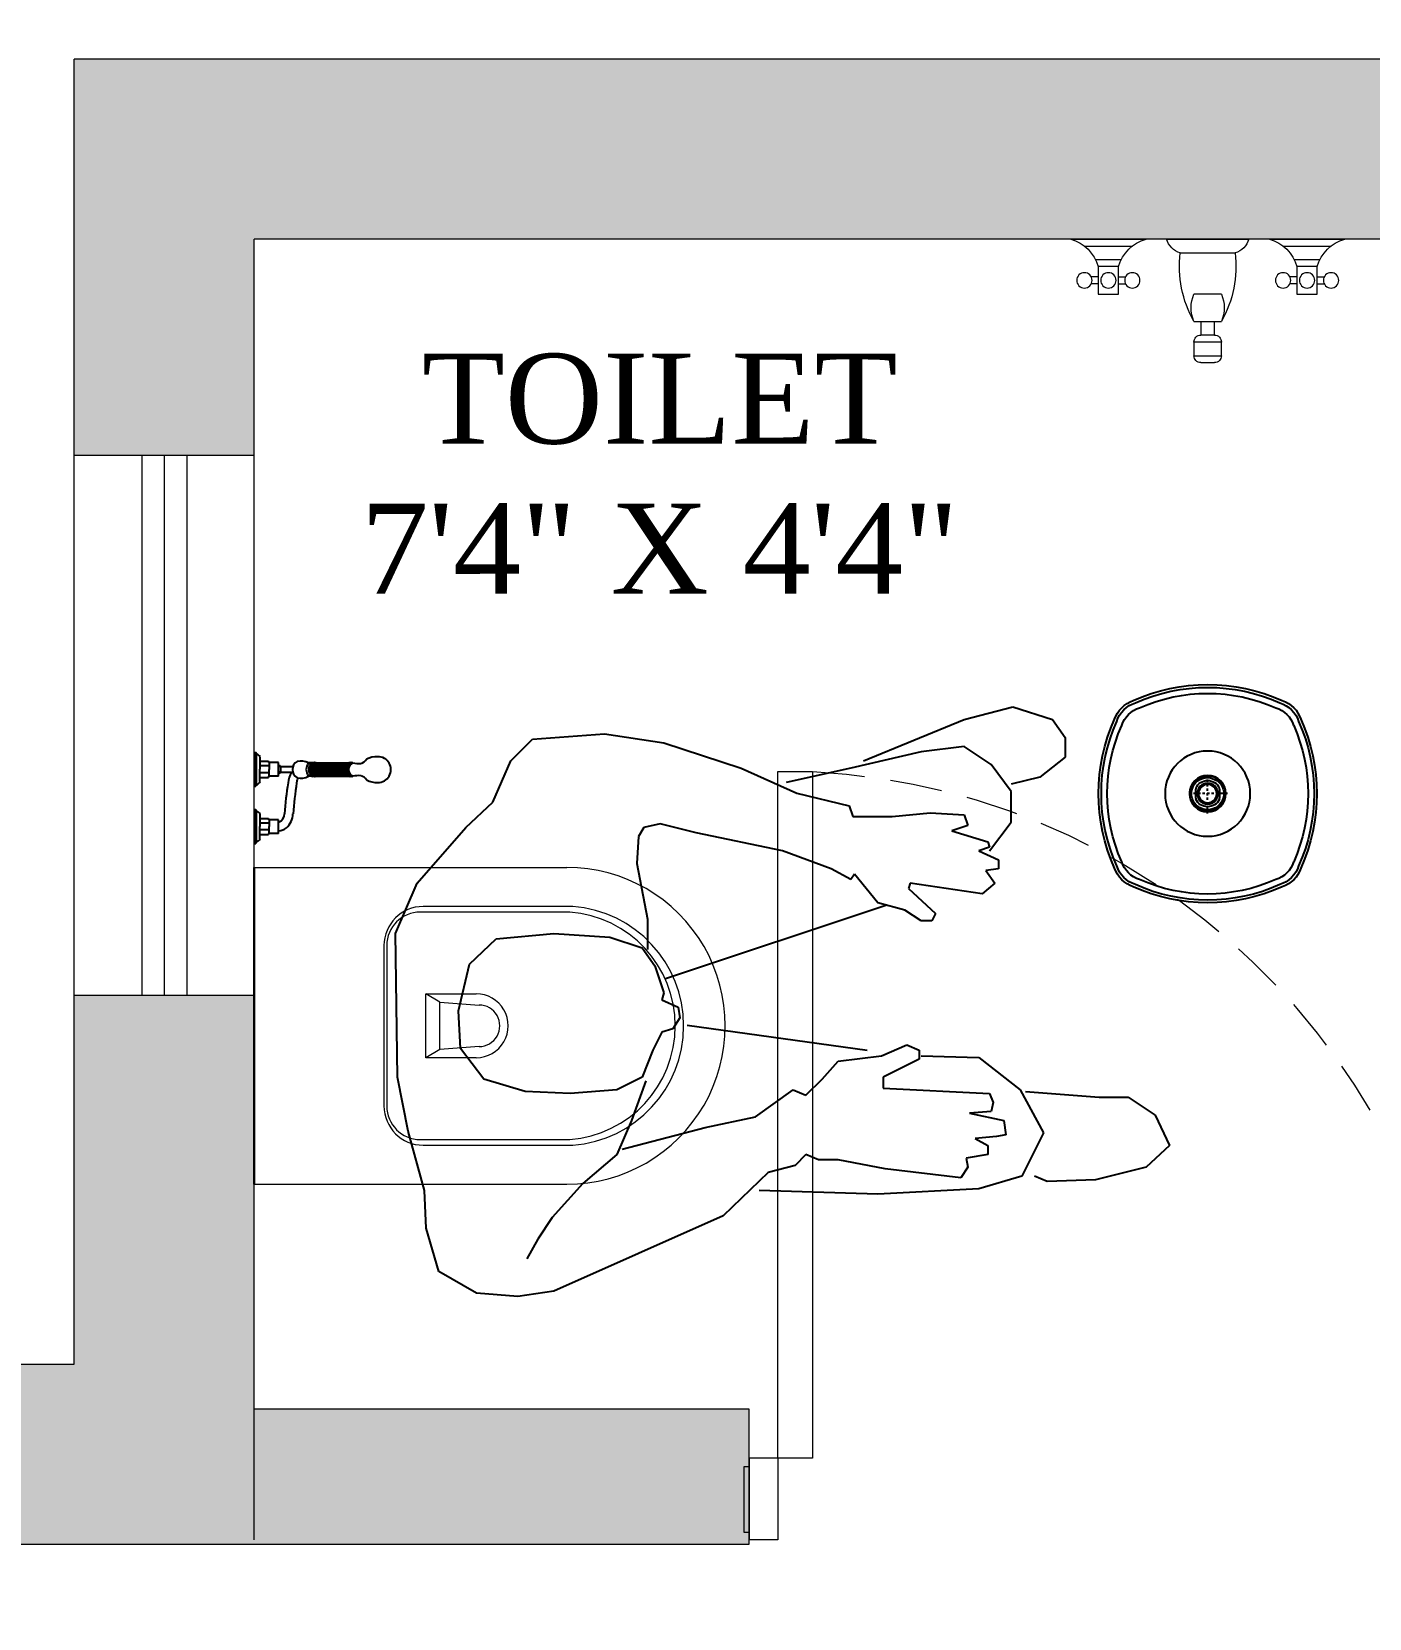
# Model space of a CAD drawing. Header units: inches. Extents: x 2744 to 7136, y -4349 to -2068.
# Drawn here: x 5416.3 to 5475.7, y -3923.6 to -3853.1 of the extents above; entities that cross this region are included whole.
import ezdxf

# ---------------------------------------------------------------- set-up
doc = ezdxf.new("R2010")
doc.units = ezdxf.units.IN
doc.header["$MEASUREMENT"] = 0
for name, pattern in [('1', [0]), ('CENTER2', [1.125, 0.75, -0.125, 0.125, -0.125]), ('HIDDEN4', [0.09375, 0.0625, -0.03125])]:
    doc.linetypes.add(name, pattern=pattern)
for name, color, linetype in [('1_text', 252, 'Continuous'), ('OP-ARQ-PUERTA', 3, 'Continuous'), ('OP-PROY 1', 8, 'HIDDEN4'), ('sanit acces', 4, 'Continuous')]:
    doc.layers.add(name, color=color, linetype=linetype)
for name, color, linetype, lineweight in [('col.', 31, 'Continuous', 0), ('DIM', 40, '1', 0), ('wall', 7, 'Continuous', 30)]:
    doc.layers.add(name, color=color, linetype=linetype, lineweight=lineweight)
doc.layers.add('HATCH', color=251, linetype='Continuous', lineweight=0, transparency=0.75)
doc.styles.add('syf', font='sylfaen.ttf')

# ---------------------------------------------------------------- blocks, each defined once
blk = doc.blocks.new('R91')
at = {"color": 9, "linetype": 'ByBlock', "true_color": 0xbbbcbf}
for p, q in [((-440.8, 952.5), (-503.2, 916.9)), ((-372.4, 958.5), (-440.8, 952.5)), ((-312.9, 949.5), (-372.4, 958.5)), ((-33.6, 824.8), (-312.9, 949.5)), ((-503.2, 916.9), (-524, 845.6)), ((-339.7, 863.4), (-357.5, 896.1)), ((-524, 845.6), (-526.9, 783.2)), ((-315.9, 827.8), (-339.7, 863.4)), ((-265.4, 771.4), (-315.9, 827.8)), ((40.7, 753.5), (-33.6, 824.8)), ((222, 789.2), (25.9, 783.2)), ((388.5, 780.3), (222, 789.2)), ((-526.9, 783.2), (-553.7, 685.2)), ((-208.9, 723.9), (-265.4, 771.4)), ((358.8, 762.5), (233.9, 747.6)), ((370.7, 744.6), (358.8, 762.5)), ((459.8, 759.5), (388.5, 780.3)), ((501.4, 768.4), (480.6, 759.5)), ((581.7, 765.4), (501.4, 768.4)), ((664.9, 744.6), (581.7, 765.4)), ((85.3, 741.7), (40.7, 753.5)), ((103.2, 723.9), (85.3, 741.7)), ((233.9, 747.6), (156.7, 732.8)), ((367.7, 729.8), (370.7, 744.6)), ((495.5, 688.2), (459.8, 759.5)), ((703.5, 709), (664.9, 744.6)), ((-185.1, 667.4), (-208.9, 723.9)), ((-200, 714.9), (-63.3, 679.3)), ((124, 732.8), (103.2, 723.9)), ((156.7, 732.8), (124, 732.8)), ((403.4, 723.9), (367.7, 729.8)), ((382.5, 697.1), (403.4, 709)), ((403.4, 709), (403.4, 723.9)), ((679.8, 658.5), (703.5, 709)), ((-553.7, 685.2), (-571.5, 596.2)), ((418.2, 694.2), (382.5, 697.1)), ((433.1, 691.2), (418.2, 694.2)), ((430.1, 667.4), (433.1, 691.2)), ((456.9, 616.9), (495.5, 688.2)), ((-161.4, 602.1), (-185.1, 667.4)), ((-63.3, 679.3), (19.9, 661.5)), ((19.9, 661.5), (82.4, 616.9)), ((373.6, 655.6), (430.1, 667.4)), ((409.3, 652.6), (373.6, 655.6)), ((635.2, 628.8), (679.8, 658.5)), ((406.3, 622.9), (412.3, 637.7)), ((412.3, 637.7), (409.3, 652.6)), ((-360.5, 619.9), (-428.9, 599.1)), ((-286.2, 622.9), (-360.5, 619.9)), ((-208.9, 616.9), (-286.2, 622.9)), ((-167.3, 596.2), (-208.9, 616.9)), ((82.4, 616.9), (103.2, 625.9)), ((103.2, 625.9), (129.9, 599.1)), ((231, 614), (406.3, 622.9)), ((231, 596.2), (231, 614)), ((388.5, 563.5), (456.9, 616.9)), ((465.8, 619.9), (587.6, 628.8)), ((587.6, 628.8), (635.2, 628.8)), ((-571.5, 596.2), (-574.5, 358.6)), ((-428.9, 599.1), (-467.5, 548.6)), ((-149.5, 551.6), (-167.3, 596.2)), ((129.9, 599.1), (156.7, 569.4)), ((290.4, 566.5), (231, 596.2)), ((-134.6, 521.9), (-149.5, 551.6)), ((-93, 510), (204.2, 551.6)), ((156.7, 569.4), (228, 560.5)), ((228, 560.5), (269.6, 542.7)), ((269.6, 542.7), (290.4, 551.6)), ((290.4, 551.6), (290.4, 566.5)), ((293.4, 560.5), (388.5, 563.5)), ((-467.5, 548.6), (-470.5, 486.3)), ((-116.8, 516), (-134.6, 521.9)), ((-104.9, 498.2), (-116.8, 516)), ((-107.9, 480.3), (-104.9, 498.2)), ((-470.5, 486.3), (-452.6, 409.1)), ((-134.6, 468.5), (-107.9, 480.3)), ((-146.5, 412), (-131.6, 456.6)), ((-131.6, 456.6), (-134.6, 468.5)), ((-128.7, 432.8), (236.9, 311.1)), ((-452.6, 409.1), (-408.1, 367.5)), ((-167.3, 382.3), (-146.5, 412)), ((-408.1, 367.5), (-312.9, 358.6)), ((-220.8, 364.5), (-167.3, 382.3)), ((-158.4, 334.8), (-158.4, 385.3)), ((-574.5, 358.6), (-538.8, 275.4)), ((-312.9, 358.6), (-220.8, 364.5)), ((-176.2, 242.8), (-158.4, 334.8)), ((266.6, 320), (222, 308.1)), ((293.4, 337.8), (266.6, 320)), ((272.6, 284.3), (317.2, 325.9)), ((311.2, 337.8), (293.4, 337.8)), ((317.2, 325.9), (311.2, 337.8)), ((222, 308.1), (183.4, 260.6)), ((394.4, 293.3), (275.5, 275.4)), ((415.2, 275.4), (394.4, 293.3)), ((-538.8, 275.4), (-458.6, 183.4)), ((177.5, 269.5), (144.8, 251.7)), ((183.4, 260.6), (177.5, 269.5)), ((275.5, 275.4), (272.6, 284.3)), ((400.4, 254.6), (415.2, 275.4)), ((-173.3, 198.2), (-176.2, 242.8)), ((144.8, 251.7), (64.5, 222)), ((388.5, 222), (421.2, 236.8)), ((421.2, 251.7), (400.4, 254.6)), ((421.2, 236.8), (421.2, 251.7)), ((64.5, 222), (-78.1, 192.3)), ((406.3, 216), (388.5, 222)), ((403.4, 207.1), (406.3, 216)), ((406.3, 222), (442, 174.5)), ((-164.3, 183.4), (-173.3, 198.2)), ((-78.1, 192.3), (-137.6, 177.4)), ((343.9, 189.3), (403.4, 207.1)), ((370.7, 180.4), (343.9, 189.3)), ((-458.6, 183.4), (-414, 141.8)), ((-137.6, 177.4), (-164.3, 183.4)), ((174.5, 147.7), (180.4, 165.6)), ((180.4, 165.6), (245.8, 165.6)), ((245.8, 165.6), (308.2, 159.6)), ((308.2, 159.6), (364.7, 162.6)), ((364.7, 162.6), (370.7, 180.4)), ((442, 174.5), (442, 124)), ((-414, 141.8), (-384.3, 73.5)), ((88.3, 127), (174.5, 147.7)), ((-3.8, 85.4), (88.3, 127)), ((177.5, 85.4), (70.5, 109.1)), ((442, 124), (409.3, 79.4)), ((489.5, 100.2), (442, 112.1)), ((-131.6, 43.8), (-3.8, 85.4)), ((293.4, 58.7), (177.5, 85.4)), ((409.3, 79.4), (364.7, 49.7)), ((531.2, 67.6), (489.5, 100.2)), ((-384.3, 73.5), (-348.6, 37.9)), ((198.3, 73.5), (364.7, 5.2)), ((364.7, 49.7), (293.4, 58.7)), ((531.2, 34.9), (531.2, 67.6)), ((-348.6, 37.9), (-229.7, 29)), ((-229.7, 29), (-131.6, 43.8)), ((510.3, 5.2), (531.2, 34.9)), ((364.7, 5.2), (445, -15.6)), ((445, -15.6), (510.3, 5.2))]:
    blk.add_line(p, q, dxfattribs=at)
blk = doc.blocks.new('wall handshower (top)')
at = {"color": 0}
for p, q in [((29.5, 0), (-29.5, 0)), ((-29.5, 0), (-29.5, -2.7)), ((29.5, 0), (29.5, -2.7)), ((129.5, 0), (70.5, 0)), ((70.5, 0), (70.5, -2.7)), ((129.5, 0), (129.5, -2.7)), ((-27.3, -4), (27.3, -4)), ((-21.5, -10.1), (0, -10.1)), ((-14.1, -10.1), (-14.1, -24.7)), ((-12, -42.7), (-12, -25.9)), ((-12, -25.9), (-0.1, -25.9)), ((-6, -25.9), (-6, -10.1)), ((11.8, -25.9), (-0.1, -25.9)), ((21.5, -10.1), (0, -10.1)), ((5.9, -25.9), (5.9, -10.1)), ((11.8, -42.7), (11.8, -25.9)), ((14, -10.1), (14, -24.7)), ((72.7, -4), (127.3, -4)), ((78.5, -10.1), (100, -10.1)), ((85.9, -10.1), (85.9, -24.7)), ((88, -42.7), (88, -25.9)), ((88, -25.9), (99.9, -25.9)), ((94, -25.9), (94, -10.1)), ((111.8, -25.9), (99.9, -25.9)), ((121.5, -10.1), (100, -10.1)), ((105.9, -25.9), (105.9, -10.1)), ((111.8, -42.7), (111.8, -25.9)), ((114, -10.1), (114, -24.7)), ((-12, -42.7), (11.8, -42.7)), ((88, -42.7), (111.8, -42.7)), ((94.8, -45.5), (94.8, -67.4)), ((105.1, -45.5), (105.1, -67.7)), ((88, -101), (88, -95.2)), ((88, -108.4), (88, -165.2)), ((88.6, -107.2), (88.6, -164.5)), ((89.5, -105.8), (89.5, -163.6)), ((90.7, -104.4), (90.7, -162.5)), ((92.2, -103.2), (92.2, -161.5)), ((93.8, -102.1), (93.8, -160.7)), ((95.7, -101.4), (95.7, -160)), ((97.7, -100.9), (97.7, -159.6)), ((99.7, -100.8), (99.7, -159.5)), ((101.7, -101), (101.7, -159.7)), ((103.7, -101.5), (103.7, -160.1)), ((105.5, -102.3), (105.5, -160.8)), ((107.1, -103.3), (107.1, -161.6)), ((108.5, -104.5), (108.5, -162.6)), ((109.6, -105.8), (109.6, -163.6)), ((110.4, -107), (110.4, -164.4)), ((110.9, -107.8), (110.9, -164.9)), ((111.1, -101), (111.1, -95.2)), ((111.1, -108.4), (111.1, -165.2))]:
    blk.add_line(p, q, dxfattribs=at)
for centre, radius, start, end in [((-27.4, -1.6), 2.41, 207.9179, 271.9718), ((-15, 2), 13.8, 205.7896, 241.6564), ((-10.4, -20.2), 5.86, 230.0793, 254.0924), ((10.2, -20.2), 5.86, 285.9076, 309.9207), ((15, 2), 13.8, 298.3436, 334.2104), ((27.4, -1.6), 2.41, 268.0282, 332.0821), ((72.6, -1.6), 2.41, 207.9179, 271.9718), ((85, 2), 13.8, 205.7896, 241.6564), ((89.6, -20.2), 5.86, 230.0793, 254.0924), ((110.2, -20.2), 5.86, 285.9076, 309.9207), ((115, 2), 13.8, 298.3436, 334.2104), ((127.4, -1.6), 2.41, 268.0282, 332.0821), ((16.8, -40.9), 24.5, 184.3011, 218.585), ((22, -37.7), 15.3, 199.0504, 270.6085), ((-21.2, -678.9), 627.4, 81.0602, 86.0403), ((99.9, -36.8), 10, 215.7762, 324.2238), ((22.3, -35.7), 32.1, 219.6697, 269.6336), ((-119, -1558.6), 1497.4, 82.5073, 84.5933), ((71.4, -103.7), 44.8, 58.5932, 83.7686), ((73.1, -100.5), 26.8, 64.0824, 83.2266), ((115.2, -81.1), 30.7, 168.4004, 207.2273), ((99.5, -83.4), 16.7, 30.5106, 149.4894), ((83.8, -81.1), 30.7, 332.7727, 11.5996), ((90.1, -104.7), 2.8, 137.3065, 222.6935), ((89.2, -101.9), 1.5, 143.1441, 216.8559), ((89.2, -107.5), 1.5, 143.1441, 216.8559), ((99.6, -108.5), 17.6, 49.0147, 130.9853), ((99.6, -109.9), 14.6, 37.5398, 142.4602), ((99.6, -110.3), 13.8, 33.1371, 146.8629), ((99.6, -112.3), 12.9, 26.3551, 153.6449), ((99.6, -113.4), 12.6, 23.4368, 156.5632), ((109.9, -101.9), 1.5, 323.1441, 36.8559), ((109.1, -104.7), 2.8, 317.3065, 42.6935), ((109.9, -107.5), 1.5, 323.1441, 36.8559), ((89.2, -166.1), 1.5, 143.1441, 216.8559), ((99.6, -174.1), 14.6, 37.5398, 142.4602), ((99.6, -174.6), 13.8, 33.1371, 146.8629), ((99.6, -176.5), 12.9, 26.3551, 153.6449), ((99.6, -177.6), 12.6, 23.4368, 156.5632), ((109.9, -166.1), 1.5, 323.1441, 36.8559), ((72.4, -182), 17, 302.6481, 343.7121), ((90.1, -168.9), 2.8, 137.3065, 222.6935), ((89.2, -171.7), 1.5, 143.1441, 216.8559), ((41.8, -182.1), 47.1, 354.3747, 11.6429), ((157.3, -182.1), 47.1, 168.3571, 185.6253), ((126.7, -182), 17, 196.2879, 237.3519), ((109.1, -168.9), 2.8, 317.3065, 42.6935), ((109.9, -171.7), 1.5, 323.1441, 36.8559), ((119.7, -215.3), 42.7, 153.5123, 181.2517), ((99.5, -216.6), 22.5, 179.1351, 0.8649), ((79.4, -215.3), 42.7, 358.7483, 26.4877)]:
    blk.add_arc(centre, radius, start, end, dxfattribs=at)
blk = doc.blocks.new('WC')
at = {"color": 18, "lineweight": 9, "true_color": 0x000000}
for p, q in [((66302.856, 13875.999), (66302.856, 13862.109)), ((66316.939, 13875.999), (66316.939, 13862.109)), ((66306.334, 13870.233), (66313.461, 13870.233)), ((66306.334, 13870.109), (66313.461, 13870.109)), ((66304.595, 13861.848), (66304.595, 13868.493)), ((66304.843, 13861.981), (66304.843, 13868.618)), ((66314.952, 13868.618), (66314.952, 13861.981)), ((66315.2, 13868.493), (66315.2, 13861.848)), ((66308.478, 13868.378), (66308.478, 13866.133)), ((66308.851, 13867.756), (66308.478, 13868.378)), ((66311.317, 13868.378), (66308.478, 13868.378)), ((66310.944, 13867.756), (66308.851, 13867.756)), ((66308.851, 13867.756), (66308.975, 13866.009)), ((66310.82, 13866.009), (66310.944, 13867.756)), ((66310.944, 13867.756), (66311.317, 13868.378)), ((66311.317, 13866.133), (66311.317, 13868.378))]:
    blk.add_line(p, q, dxfattribs=at)
at = {"color": 18, "lineweight": 9, "true_color": 0x000000, "extrusion": (0, 0, -1)}
for centre, major_axis, start_param, end_param in [((66306.334, 13868.493), (-1.23, 1.23), 5.497787, 7.068583), ((66306.334, 13868.618), (-1.054, 1.054), 5.497787, 7.068583), ((66313.461, 13868.493), (1.23, 1.23), -0.785398, 0.785398), ((66313.461, 13868.618), (1.054, 1.054), -0.785398, 0.785398), ((66309.897, 13862.109), (-4.979, 4.979), 2.356194, 5.497787), ((66309.897, 13862.233), (-3.759, 3.759), 2.428728, 5.425253), ((66309.897, 13862.357), (3.584, 3.584), 0.85969, 3.852699)]:
    blk.add_ellipse(centre, major_axis=major_axis, ratio=1, start_param=start_param, end_param=end_param, dxfattribs=at)
at = {"color": 18, "lineweight": 9, "true_color": 0x000000, "extrusion": (2.23124e-30, -2.23124e-30, -1)}
for centre, major_axis in [((66309.897, 13866.133), (1.004, 1.004)), ((66309.897, 13866.009), (0.652, 0.652))]:
    blk.add_ellipse(centre, major_axis=major_axis, ratio=1, start_param=0.785398, end_param=3.926991, dxfattribs=at)
at = {"layer": 'wall'}
blk.add_line((66316.939, 13875.999), (66302.856, 13875.999), dxfattribs=at)
at = {"layer": 'sanit acces', "color": 250, "lineweight": 9, "xscale": -0.025408890989909, "yscale": 0.025408890989909, "zscale": 0.025408890989909}
blk.add_blockref('wall handshower (top)', (66301.038, 13875.999), dxfattribs=at)
blk = doc.blocks.new('Faucet - Bathroom front')
at = {"color": 250}
for p, q in [((-0.5, 4.25), (0.5, 4.25)), ((0.5, 3.75), (-0.5, 3.75)), ((-0.25, 3), (-0.25, 3.5)), ((0.25, 3.5), (0.25, 3)), ((-0.5, 3), (0.5, 3)), ((0.5, 2), (-0.5, 2)), ((-4, 1.625), (-4.25, 1.625)), ((-4, 1.375), (-4.25, 1.375)), ((-3.25, 1.625), (-3, 1.625)), ((-3.25, 1.375), (-3, 1.375)), ((3.25, 1.625), (3, 1.625)), ((3.25, 1.375), (3, 1.375)), ((4, 1.625), (4.25, 1.625)), ((4, 1.375), (4.25, 1.375)), ((-3.1442, 0.75), (-4.0979, 0.75)), ((4.1058, 0.75), (3.1521, 0.75)), ((-5, 0), (-2.25, 0)), ((-4.5087, 0.25), (-2.7408, 0.25)), ((-1.5, 0), (1.5, 0)), ((-1, 0.5), (1, 0.5)), ((2.25, 0), (5, 0)), ((2.7413, 0.25), (4.5092, 0.25))]:
    blk.add_line(p, q, dxfattribs=at)
for points in [[(-0.5, 3.75), (-0.5, 4.25)], [(-0.25, 4.5), (0.25, 4.5)], [(0.5, 4.25), (0.5, 3.75)], [(0.25, 3.5), (-0.25, 3.5)]]:
    blk.add_lwpolyline(points, dxfattribs=at)
for points in [[(-4, 1), (-4, 2), (-3.25, 2), (-3.25, 1)], [(3.25, 1), (3.25, 2), (4, 2), (4, 1)]]:
    blk.add_lwpolyline(points, close=True, dxfattribs=at)
for centre in [(-4.5, 1.5), (-3.625, 1.5), (-2.75, 1.5), (2.75, 1.5), (3.625, 1.5), (4.5, 1.5)]:
    blk.add_circle(centre, 0.2795, dxfattribs=at)
for centre, radius, start, end in [((-0.2575, 4.2575), 0.2426, 88.22243, 181.7776), ((0.2575, 4.2575), 0.2426, 358.2224, 91.77757), ((-0.2575, 3.7425), 0.2426, 178.2224, 271.7776), ((0.2575, 3.7425), 0.2426, 268.2224, 1.777565), ((3, 1), 4.0311, 150.2551, 187.125), ((0.6413, 2.5), 1.246, 156.3417, 203.6583), ((-3, 1), 4.0311, 352.875, 29.74488), ((-0.6413, 2.5), 1.246, 336.3417, 23.65835), ((-5.375, 1.375), 1.4252, 285.2551, 344.7449), ((-1.875, 1.375), 1.4252, 195.2551, 254.7449), ((1.875, 1.375), 1.4252, 285.2551, 344.7449), ((5.375, 1.375), 1.4252, 195.2551, 254.7449), ((-0.7962, -0.2038), 0.7327, 106.1502, 163.8498), ((0.7962, -0.2038), 0.7327, 16.1502, 73.84979)]:
    blk.add_arc(centre, radius, start, end, dxfattribs=at)
blk = doc.blocks.new('20')
at = {"linetype": 'Continuous'}
for p, q in [((20307.3, 17155.2), (20302.8, 17153.4)), ((20307.3, 17155.2), (20313.6, 17157.8)), ((20318, 17159.7), (20313.6, 17157.8)), ((20304.5, 17146.2), (20304.5, 17147.5)), ((20304.5, 17146.2), (20304.5, 17137.3)), ((20328.5, 17147.5), (20328.5, 17146.2)), ((20328.5, 17137.3), (20328.5, 17146.2)), ((20304.5, 17136), (20304.5, 17137.3)), ((20315.1, 17123.8), (20319.5, 17125.7)), ((20319.5, 17125.7), (20325.8, 17128.3)), ((20325.8, 17128.3), (20330.3, 17130.1)), ((20328.5, 17137.3), (20328.5, 17136))]:
    blk.add_line(p, q, dxfattribs=at)
at = {"linetype": 'CENTER2'}
for p, q in [((20316.5, 17161.7), (20316.5, 17121.7)), ((20336.5, 17141.7), (20296.5, 17141.7))]:
    blk.add_line(p, q, dxfattribs=at)
at = {"linetype": 'Continuous'}
for radius in [43.2, 18.5, 10.6, 9.32]:
    blk.add_circle((20316.5, 17141.7), radius, dxfattribs=at)
for centre, radius, start, end in [((20316.5, 17068.9), 183.5, 65.7429, 114.2555), ((20250.9, 17207.4), 30.4, 108.64, 161.3731), ((20316.5, 17070.2), 179.3, 65.9155, 114.0846), ((20316.5, 17073.6), 169.8, 66.0504, 113.9499), ((20382.3, 17207.5), 30.3, 18.5617, 71.4379), ((20252.5, 17205.8), 29.5, 107.9494, 162.0514), ((20255.7, 17202.6), 27.4, 107.1836, 162.814), ((20377.4, 17202.6), 27.4, 17.1884, 72.8085), ((20380.6, 17205.8), 29.5, 17.9496, 72.0505), ((20389.4, 17141.7), 183.5, 155.7431, 204.2554), ((20388.1, 17141.7), 179.3, 155.9156, 204.0844), ((20384.6, 17141.7), 169.8, 156.0462, 203.9541), ((20248.5, 17141.7), 169.8, 336.0461, 23.954), ((20245, 17141.7), 179.3, 335.9155, 24.0845), ((20243.7, 17141.7), 183.5, 335.7447, 24.2565), ((20316.5, 17141.7), 16.4, 124.5731, 280.4269), ((20316.5, 17141.7), 18, 88.9435, 136.0565), ((20316.5, 17141.7), 13.3, 25.5438, 154.4562), ((20316.5, 17141.7), 16.4, 304.5731, 100.4269), ((20316.5, 17141.7), 18, 316.0565, 88.9435), ((20317, 17153), 6.74, 81.5149, 91.1477), ((20316.5, 17141.7), 18, 136.0565, 268.6411), ((20316.5, 17141.7), 18, 136.0565, 268.9435), ((20308.7, 17149), 7.29, 134.2179, 143.1195), ((20316.5, 17141.7), 13.3, 205.5438, 334.4562), ((20316.1, 17130.5), 6.74, 261.5141, 271.147), ((20316.5, 17141.7), 18, 268.9435, 316.0565), ((20324.4, 17134.5), 7.29, 314.2179, 323.1195), ((20250.9, 17076.1), 30.4, 198.6493, 251.3514), ((20252.9, 17078.1), 30.1, 198.4913, 251.509), ((20255.7, 17080.9), 27.4, 197.1892, 252.8119), ((20377.4, 17080.9), 27.4, 287.1823, 342.8172), ((20380.7, 17077.6), 29.4, 287.8792, 342.1204), ((20382.3, 17076), 30.3, 288.5612, 341.4243), ((20316.5, 17214.6), 183.5, 245.7453, 294.2564), ((20316.5, 17213.3), 179.3, 245.9156, 294.0845), ((20316.5, 17209.9), 169.8, 246.0502, 293.9498)]:
    blk.add_arc(centre, radius, start, end, dxfattribs=at)
blk = doc.blocks.new('P-3')
at = {"lineweight": 0}
for p, q in [((-0.0339, 0.0988), (-0.0339, 0.0012)), ((-0.0339, 0.0012), (0, 0.0012))]:
    blk.add_line(p, q, dxfattribs=at)
for points in [[(-0.0339, 0.0988), (-0.0339, 0.92), (-0.0755, 0.92), (-0.0755, 0.0988)], [(-0.8939, 0.01), (-0.8878, 0.01), (-0.8878, 0.09), (-0.8939, 0.09)], [(0, 0.01), (0.0061, 0.01), (0.0061, 0.0888), (0, 0.0888)]]:
    blk.add_lwpolyline(points, close=True, dxfattribs=at)
for points in [[(-0.8878, 0.0012), (-0.8539, 0.0012), (-0.8539, 0.0988), (-0.8878, 0.0988)], [(-0.8878, 0.0988), (-0.8878, 0.0012)], [(-0.0339, 0.0988), (0, 0.0988), (0, 0.0012)]]:
    blk.add_lwpolyline(points, dxfattribs=at)
at = {"layer": 'OP-PROY 1', "linetype": 'HIDDEN4', "lineweight": 0}
blk.add_arc((-0.0337, 0.1008), 0.8202, 92.9241, 180.1423, dxfattribs=at)

msp = doc.modelspace()

# ---------------------------------------------------------------- hatches: boundary and pattern name
at = {"layer": 'HATCH', "true_color": 0xc7c8ca, "transparency": 33554687}
h = msp.add_hatch(color=9, dxfattribs=at)
h.dxf.hatch_style = 1
h.paths.add_polyline_path([(5522.145, -3854.301), (5418.145, -3854.301), (5418.145, -3871.917), (5426.145, -3871.917), (5426.145, -3862.301), (5514.145, -3862.301), (5514.145, -3920.106), (5522.145, -3920.106)])
h.paths.add_polyline_path([(5426.145, -3895.917), (5418.145, -3895.917), (5418.145, -3912.301), (5378.145, -3912.301), (5378.145, -4079.301), (5412.145, -4079.301), (5412.145, -4073.301), (5386.145, -4073.301), (5386.145, -3920.301), (5426.145, -3920.301)])
h.paths.add_polyline_path([(5448.145, -3914.301), (5426.145, -3914.301), (5426.145, -3920.301), (5448.145, -3920.301)])
h.paths.add_polyline_path([(5514.145, -3914.301), (5481.145, -3914.301), (5481.145, -3920.106), (5514.145, -3920.106)], flags=17)
h.paths.add_polyline_path([(5522.145, -3954.301), (5516.145, -3954.301), (5516.145, -4073.301), (5484.145, -4073.301), (5484.145, -4079.301), (5516.145, -4079.301), (5516.145, -4139.301), (5537.145, -4139.301), (5537.145, -4133.301), (5522.145, -4133.301)])
h.paths.add_polyline_path([(5386.145, -4079.301), (5378.145, -4079.301), (5378.145, -4144.301), (5386.145, -4144.301)])
h.paths.add_polyline_path([(5522.145, -4139.301), (5516.145, -4139.301), (5516.145, -4144.301), (5516.145, -4197.301), (5522.145, -4197.301)])
h.paths.add_polyline_path([(5657.145, -4038.301), (5752.145, -4038.301), (5752.145, -4031.301), (5645.145, -4031.301), (5645.145, -4075.301), (5651.145, -4075.301), (5651.145, -4133.301), (5631.145, -4133.301), (5631.145, -4139.301), (5651.145, -4139.301), (5651.145, -4197.301), (5657.145, -4197.301), (5657.145, -4191.301)])
h.paths.add_polyline_path([(5657.145, -4197.301), (5651.145, -4197.301), (5651.145, -4260.301), (5657.145, -4260.301)])
h.paths.add_polyline_path([(5819.145, -4191.301), (5794.145, -4191.301), (5794.145, -4143.301), (5792.145, -4143.301), (5792.145, -4031.301), (5786.145, -4031.301), (5786.145, -4142.301), (5783.145, -4142.301), (5783.145, -4191.301), (5722.145, -4191.301), (5722.145, -4197.301), (5722.145, -4260.301), (5858.145, -4260.301), (5858.145, -4197.301), (5852.145, -4197.301), (5852.145, -4224.301), (5852.145, -4252.301), (5822.145, -4252.301), (5728.145, -4252.301), (5728.145, -4197.301), (5819.145, -4197.301)])
h.paths.add_polyline_path([(5858.145, -4191.301), (5852.145, -4191.301), (5852.145, -4197.301), (5858.145, -4197.301)], flags=17)
h.paths.add_polyline_path([(5852.145, -4224.301), (5822.145, -4224.301), (5822.145, -4230.301), (5828.145, -4230.301), (5852.145, -4230.301)], flags=17)
h.paths.add_polyline_path([(5928.145, -4037.301), (5928.145, -4031.301), (5825.145, -4031.301), (5825.145, -4037.301), (5920.145, -4037.301), (5920.145, -4191.301), (5920.145, -4197.301), (5928.145, -4197.301), (5928.145, -4191.301)])
h.paths.add_polyline_path([(6026.145, -4037.301), (6018.145, -4037.301), (6018.145, -4085.301), (6026.145, -4085.301)])
h.paths.add_polyline_path([(6026.145, -3812.301), (5916.145, -3812.301), (5916.145, -3874.301), (5844.145, -3874.301), (5844.145, -3882.301), (5844.145, -3996.301), (5850.145, -3996.301), (5850.145, -3882.301), (5924.145, -3882.301), (5924.145, -3874.301), (5924.145, -3820.301), (6018.145, -3820.301), (6018.145, -3874.301), (5987.145, -3874.301), (5987.145, -3882.301), (6018.145, -3882.301), (6018.145, -4037.301), (6026.145, -4037.301)])
h.paths.add_polyline_path([(5844.145, -3874.301), (5792.145, -3874.301), (5792.145, -3861.409), (5786.145, -3861.409), (5786.145, -3863.301), (5786.145, -3876.301), (5780.145, -3876.301), (5780.145, -3915.301), (5733.145, -3915.301), (5733.145, -3887.301), (5727.145, -3887.301), (5727.145, -3915.301), (5727.145, -3921.301), (5778.145, -3921.301), (5778.145, -3965.301), (5792.145, -3965.301), (5792.145, -3916.301), (5798.145, -3916.301), (5798.145, -3882.301), (5844.145, -3882.301)])
h.paths.add_polyline_path([(5792.145, -3801.301), (5589.145, -3801.301), (5589.145, -3854.301), (5560.145, -3854.301), (5560.145, -3862.301), (5589.145, -3862.301), (5589.145, -3921.301), (5596.145, -3921.301), (5596.145, -3866.301), (5600.145, -3866.301), (5600.145, -3809.301), (5728.145, -3809.301), (5728.145, -3845.301), (5734.145, -3845.301), (5734.145, -3808.301), (5786.145, -3808.301), (5786.145, -3817.301), (5792.145, -3817.301)])
h.paths.add_polyline_path([(5811.145, -3959.301), (5792.145, -3959.301), (5792.145, -3965.301), (5811.145, -3965.301)], flags=17)

# ---------------------------------------------------------------- linework, layer by layer
at = {"layer": 'DIM', "color": 18, "true_color": 0x000000}
for p, q in [((5418.145, -3912.301), (5418.145, -3854.301)), ((5522.145, -3854.301), (5418.145, -3854.301)), ((5426.145, -3920.106), (5426.145, -3862.301)), ((5514.145, -3862.301), (5426.145, -3862.301)), ((5426.145, -3871.917), (5418.145, -3871.917)), ((5426.145, -3895.917), (5418.145, -3895.917)), ((5378.145, -3912.301), (5418.145, -3912.301)), ((5448.145, -3914.301), (5426.145, -3914.301)), ((5448.145, -3920.301), (5448.145, -3914.301)), ((5386.145, -3920.301), (5448.145, -3920.301))]:
    msp.add_line(p, q, dxfattribs=at)
at = {"layer": 'DIM', "color": 143, "true_color": 0x7aafdf}
for p, q in [((5421.145, -3871.917), (5421.145, -3895.917)), ((5422.145, -3871.917), (5422.145, -3895.917)), ((5423.145, -3871.917), (5423.145, -3895.917))]:
    msp.add_line(p, q, dxfattribs=at)

# ---------------------------------------------------------------- block references
at = {"lineweight": 9, "xscale": -0.043857671190349, "yscale": 0.043857671190349, "zscale": 0.043857671190349, "rotation": 180}
msp.add_blockref('20', (4577.476, -3135.146), dxfattribs=at)
at = {"xscale": -0.02690667053009016, "yscale": 0.02690667053009016, "zscale": 0.02690667053009016, "rotation": 180}
msp.add_blockref('R91', (5447.883, -3883.506), dxfattribs=at)
at = {"layer": 'col.', "color": 18, "lineweight": 9, "ltscale": 10, "true_color": 0x000000, "xscale": -1.217803065956105, "yscale": 1.217803065956105, "zscale": 1.217803065956105, "rotation": 180}
msp.add_blockref('Faucet - Bathroom front', (5468.513, -3862.301), dxfattribs=at)
at = {"layer": 'OP-ARQ-PUERTA', "color": 18, "lineweight": 0, "true_color": 0x000000, "xscale": -37.16894977190657, "yscale": 37.16894977190657, "zscale": 37.16894977190657, "rotation": 6.076603220606103e-08}
msp.add_blockref('P-3', (5448.145, -3920.151, 0), dxfattribs=at)
at = {"layer": 'wall', "color": 18, "true_color": 0x000000, "xscale": -1, "rotation": 90}
msp.add_blockref('WC', (19302.143, 62412.638), dxfattribs=at)

# ---------------------------------------------------------------- texts
at = {"layer": '1_text', "color": 242, "ltscale": 0.15, "true_color": 0xcd2027, "insert": (5444.159, -3872.717), "char_height": 4, "attachment_point": 5, "rotation": 0.00279, "style": 'syf'}
msp.add_mtext('TOILET\\P7\'4" X 4\'4"', dxfattribs=at)

doc.saveas('drawing.dxf')
